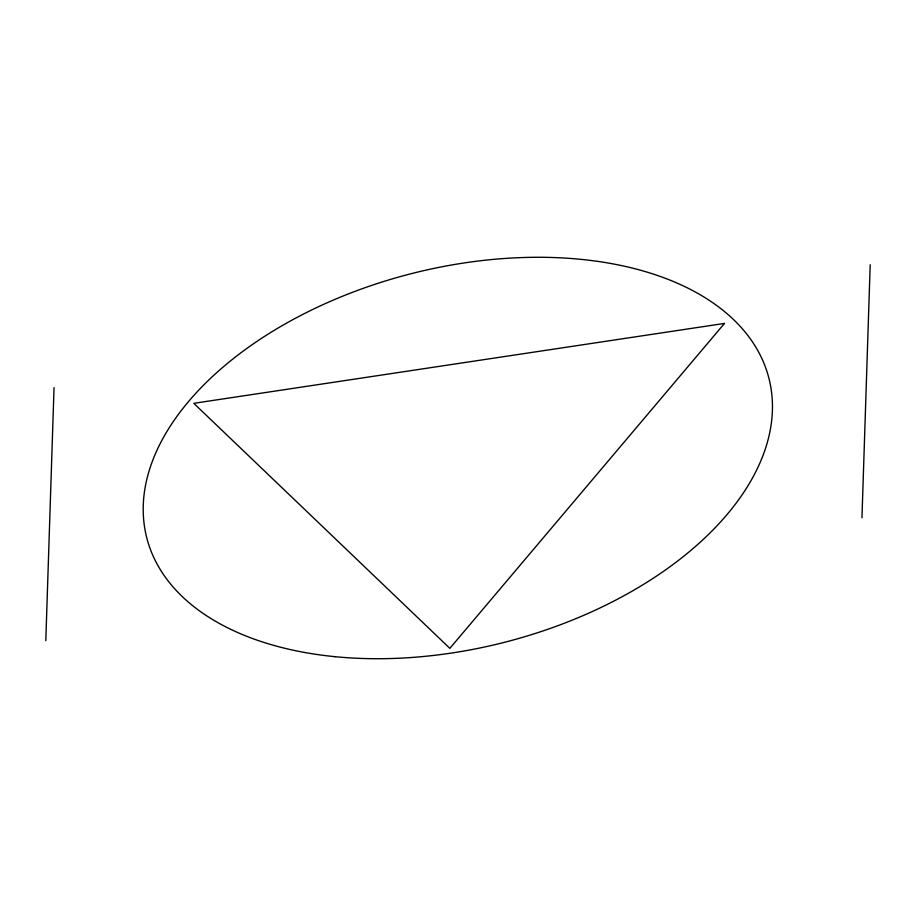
<?xml version="1.0" encoding="UTF-8"?>
<svg xmlns="http://www.w3.org/2000/svg" width="916" height="916" viewBox="0 0 916 916"><rect width="100%" height="100%" fill="white"/><g stroke="black" fill="none" stroke-linecap="round" stroke-linejoin="round"><path stroke-width="1.37" d="M45.8 640.685L54.044 387.64M861.956 517.815L870.2 264.77M724.476 323.428L449.848 648.356L193.791 403.326L724.476 323.428M335.016 656.68A321.138 190.116 -14.4 0 0 770.093 383.369A321.138 190.116 -14.4 0 0 268.377 333.951A321.138 190.116 -14.4 0 0 335.016 656.68"/></g></svg>
